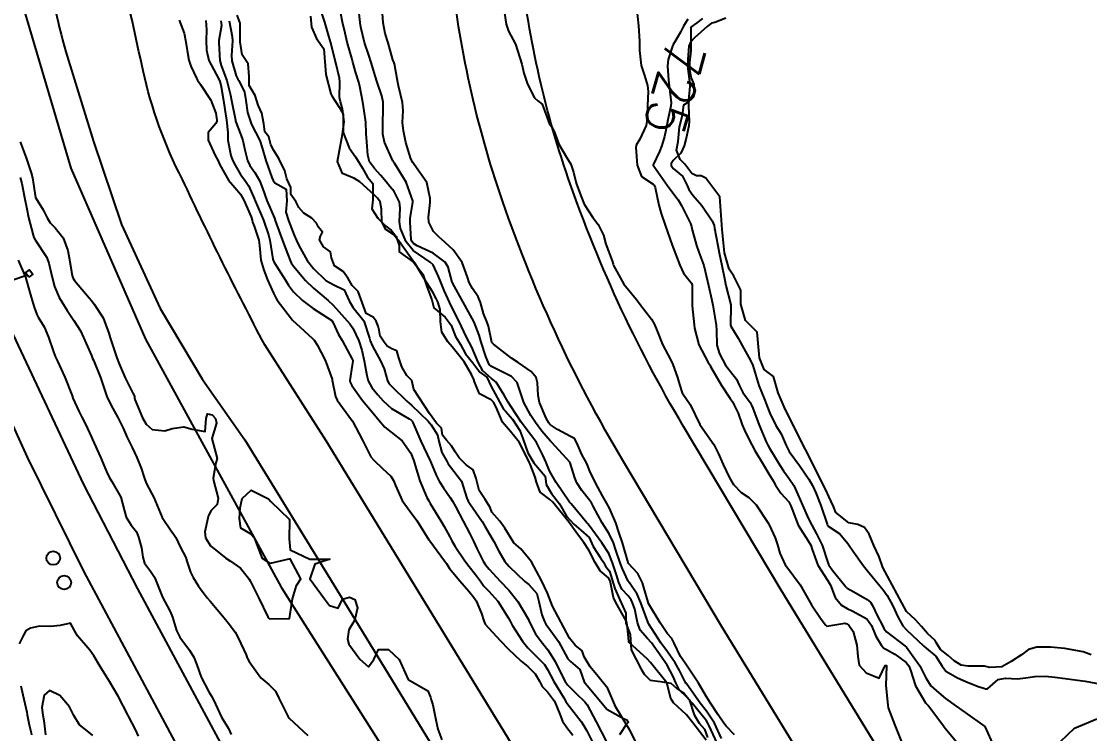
# Model space of a CAD drawing. Header units: metres. Extents: x 307586 to 320046, y 7427249 to 7434250.
# Drawn here: x 314407.2 to 314514.5, y 7432357.6 to 7432429.2 of the extents above; entities that cross this region are included whole.
import ezdxf
from ezdxf.enums import TextEntityAlignment as Align

# ---------------------------------------------------------------- set-up
doc = ezdxf.new("R2010")
doc.units = ezdxf.units.M
doc.header["$MEASUREMENT"] = 0
for name, color, linetype in [('Cotas', 45, 'Continuous'), ('Curvas de Nivel 1m', 11, 'Continuous'), ('Curvas de Nivel 5m', 15, 'Continuous'), ('Divisa', 42, 'FENCELINE2'), ('Hidrografia', 140, 'Continuous'), ('Linha Férrea', 20, 'Continuous'), ('Portico', 45, 'Continuous'), ('Postes', 20, 'Continuous'), ('Vias Primárias', 230, 'Continuous')]:
    doc.layers.add(name, color=color, linetype=linetype)
doc.styles.add('Style-STANDARD', font='STANDARD.shx')
doc.linetypes.add('FENCELINE2', pattern='A,0.25,-0.1,[132,ltypeshp.shx,S=0.1,R=0,X=-0.1,Y=0],-0.1,1', length=1.45)

msp = doc.modelspace()

# ---------------------------------------------------------------- linework, layer by layer
at = {"layer": 'Curvas de Nivel 1m', "flags": 128}
for points, elevation in [([(314476.02, 7432356.96), (314474.69, 7432358.68), (314474.05, 7432359.5), (314472.75, 7432360.71), (314472.48, 7432361.12), (314472.08, 7432362.72), (314470.43, 7432364.74), (314470.11, 7432365.11), (314468.29, 7432366.77), (314468.25, 7432366.88), (314468.14, 7432367.93), (314468.05, 7432368.77), (314467.99, 7432368.94), (314466.93, 7432370.78), (314466.7, 7432371.29), (314466.4, 7432372.79), (314466.36, 7432372.95), (314466.21, 7432373.26), (314465.38, 7432373.96), (314464.87, 7432374.8), (314464.24, 7432376.06), (314463.73, 7432376.82), (314463.08, 7432377.65), (314462.27, 7432378.84), (314460.63, 7432380.86), (314460.31, 7432381.14), (314459.33, 7432381.89), (314458.97, 7432382.88), (314458.84, 7432383.4), (314458.34, 7432384.68), (314458.25, 7432384.89), (314458.18, 7432385.05), (314457.24, 7432386.9), (314456.38, 7432387.99), (314455.57, 7432388.92), (314454.93, 7432390.41), (314454.67, 7432390.93), (314454.43, 7432391.15), (314453.25, 7432391.76), (314452.75, 7432392.96), (314452.68, 7432393.19), (314452.45, 7432393.72), (314451.7, 7432394.97), (314450.49, 7432396.49), (314450.06, 7432396.99), (314449.46, 7432397.96), (314449.33, 7432399), (314449.29, 7432400.24), (314449.06, 7432401), (314448.9, 7432401.36), (314448.55, 7432402), (314447.9, 7432403.02), (314446.81, 7432404.8), (314446.64, 7432405.03), (314446.58, 7432405.11), (314445.22, 7432407.04), (314444.62, 7432407.78), (314443.85, 7432408.29), (314443.45, 7432409.07), (314443.4, 7432410.32), (314443.28, 7432411.07), (314443.02, 7432411.43), (314442.67, 7432411.77), (314441.23, 7432413.09), (314440.69, 7432413.42), (314439.5, 7432413.93), (314438.97, 7432415.13), (314439.24, 7432416.61), (314439.36, 7432417.12), (314439.5, 7432417.87), (314439.64, 7432419.12), (314439.49, 7432420.4), (314439.27, 7432421.12), (314439.2, 7432421.54), (314439.23, 7432423.12), (314439.18, 7432423.5), (314438.82, 7432425.05), (314438.8, 7432425.13), (314438.8, 7432425.16), (314438.27, 7432427.14), (314438.06, 7432427.94), (314437.71, 7432429.14), (314437.06, 7432430.99)], 724), ([(314477.56, 7432357.11), (314476.87, 7432358.66), (314476.05, 7432359.86), (314475.42, 7432360.68), (314474.08, 7432362.56), (314474.03, 7432362.64), (314473.99, 7432362.69), (314473.35, 7432363.95), (314472.9, 7432364.71), (314472.12, 7432365.82), (314471.48, 7432366.73), (314470.27, 7432368.62), (314470.2, 7432368.74), (314470.15, 7432368.84), (314469.46, 7432370.75), (314469.08, 7432371.64), (314468.31, 7432372.77), (314468.27, 7432372.83), (314468.2, 7432372.93), (314467.62, 7432374.18), (314467.39, 7432374.78), (314466.96, 7432376.06), (314466.7, 7432376.79), (314466.26, 7432377.68), (314465.58, 7432378.8), (314464.71, 7432380.39), (314464.5, 7432380.81), (314464.31, 7432381.09), (314463.52, 7432382.03), (314463.02, 7432382.83), (314462.82, 7432383.32), (314462.37, 7432384.84), (314462.34, 7432384.88), (314460.53, 7432386.86), (314460.37, 7432387.02), (314459.52, 7432388.01), (314458.87, 7432388.88), (314458.4, 7432389.58), (314457.69, 7432390.9), (314457.34, 7432392), (314457.02, 7432392.9), (314456.45, 7432393.49), (314455.26, 7432394.11), (314454.46, 7432394.51), (314454.23, 7432394.7), (314454.11, 7432394.94), (314453.9, 7432395.51), (314453.41, 7432396.95), (314453.2, 7432397.65), (314452.71, 7432398.96), (314452.52, 7432399.35), (314451.62, 7432400.97), (314450.56, 7432402.86), (314450.52, 7432402.94), (314450.51, 7432402.98), (314450.1, 7432404.51), (314449.8, 7432404.99), (314448.6, 7432405.9), (314446.99, 7432406.64), (314446.61, 7432406.86), (314446.47, 7432407.03), (314446.38, 7432407.27), (314446.27, 7432409.03), (314446.29, 7432409.38), (314446.55, 7432411.03), (314446.55, 7432411.15), (314445.89, 7432413.04), (314444.7, 7432414.96), (314444.66, 7432415.01), (314444.63, 7432415.05), (314444.56, 7432415.2), (314443.71, 7432417.07), (314443.55, 7432417.88), (314443.54, 7432419.07), (314443.58, 7432420.26), (314443.58, 7432421.07), (314443.45, 7432421.73), (314442.98, 7432423.08), (314442.94, 7432423.21), (314442.81, 7432423.62), (314442.37, 7432425.08), (314442.12, 7432425.8), (314441.69, 7432427.09), (314441.34, 7432428.63), (314441.27, 7432429.1), (314441.07, 7432430.93)], 726), ([(314478.86, 7432357.48), (314478.03, 7432358.35), (314477.79, 7432358.65), (314477.22, 7432359.48), (314476.44, 7432360.67), (314476.07, 7432361.3), (314475.26, 7432362.68), (314474.1, 7432364.37), (314473.98, 7432364.57), (314473.9, 7432364.69), (314473.44, 7432365.37), (314472.82, 7432366.71), (314472.57, 7432367.15), (314472.14, 7432367.62), (314471.39, 7432368.73), (314470.24, 7432370.68), (314470.21, 7432370.74), (314470.21, 7432370.76), (314470.18, 7432370.83), (314469.76, 7432372.31), (314469.62, 7432372.75), (314469.17, 7432373.71), (314468.22, 7432374.72), (314468.2, 7432374.75), (314468.19, 7432374.77), (314468.18, 7432374.82), (314467.6, 7432376.78), (314467.27, 7432377.77), (314466.94, 7432378.78), (314466.3, 7432380.27), (314466.01, 7432380.79), (314465.6, 7432381.51), (314464.91, 7432382.8), (314464.33, 7432384), (314464.1, 7432384.58), (314463.99, 7432384.82), (314463.52, 7432385.66), (314463.02, 7432386.83), (314462.8, 7432387.26), (314462.38, 7432387.49), (314461.07, 7432388.17), (314460.39, 7432388.66), (314460.29, 7432388.76), (314460.22, 7432388.86), (314459.95, 7432389.32), (314459.29, 7432390.88), (314459.15, 7432391.59), (314459.06, 7432392.88), (314458.95, 7432393.39), (314458.45, 7432394.02), (314457.12, 7432394.9), (314456.47, 7432395.34), (314454.66, 7432396.76), (314454.49, 7432396.91), (314454.48, 7432396.93), (314454.14, 7432398.56), (314454.01, 7432398.94), (314453.64, 7432399.83), (314453.35, 7432400.95), (314453.13, 7432401.53), (314452.56, 7432402.36), (314452.22, 7432402.96), (314452.05, 7432403.49), (314451.51, 7432404.97), (314450.6, 7432406.24), (314449.8, 7432406.99), (314449.16, 7432407.54), (314448.62, 7432408.07), (314448.15, 7432409.01), (314448.12, 7432409.53), (314448.28, 7432411.01), (314448.29, 7432411.39), (314447.95, 7432413.02), (314446.7, 7432414.82), (314446.54, 7432415.03), (314446.35, 7432415.39), (314445.85, 7432417.04), (314445.6, 7432418.19), (314445.52, 7432419.04), (314445.57, 7432420.25), (314445.5, 7432421.04), (314445.11, 7432422.73), (314445.05, 7432423.05), (314444.82, 7432424.36), (314444.71, 7432424.94), (314444.67, 7432425.05), (314444.54, 7432425.35), (314444.08, 7432427.06), (314443.78, 7432427.98), (314443.57, 7432429.07), (314443.47, 7432430.49)], 727), ([(314469.03, 7432430.63), (314469.23, 7432428.76), (314469.32, 7432427.22), (314469.33, 7432426.76), (314469.33, 7432426.28), (314469.5, 7432424.76), (314469.81, 7432423.75), (314470.13, 7432422.75), (314470.2, 7432422.15), (314470.14, 7432420.75), (314470.11, 7432419.41), (314469.99, 7432418.75), (314469.36, 7432417.38), (314468.99, 7432416.77), (314468.95, 7432416.54), (314469.1, 7432414.76), (314469.53, 7432413.6), (314470.68, 7432412.83), (314470.79, 7432412.74), (314470.91, 7432412.51), (314471.25, 7432410.73), (314471.49, 7432409.89), (314471.9, 7432408.73), (314472.61, 7432406.72), (314473.37, 7432404.71), (314473.76, 7432403.89), (314474.56, 7432402.88), (314474.63, 7432402.69), (314474.63, 7432402.62), (314474.62, 7432400.69), (314474.62, 7432400.61), (314474.81, 7432398.69), (314474.84, 7432398.36), (314475.29, 7432396.68), (314476.22, 7432394.92), (314476.38, 7432394.67), (314476.46, 7432394.52), (314477.54, 7432392.66), (314478.43, 7432391.3), (314478.69, 7432390.91), (314478.84, 7432390.64), (314479.24, 7432389.81), (314479.65, 7432388.63), (314479.86, 7432388.1), (314480.38, 7432387.07), (314480.61, 7432386.62), (314480.91, 7432386.07), (314481.79, 7432384.61), (314482.33, 7432383.71), (314482.75, 7432383.01), (314483, 7432382.59), (314483.52, 7432381.79), (314484.31, 7432380.89), (314484.5, 7432380.57), (314484.62, 7432380.25), (314485.25, 7432378.56), (314486.26, 7432376.99), (314486.52, 7432376.55), (314486.66, 7432376.13), (314487.25, 7432374.54), (314488.21, 7432373.04), (314488.5, 7432372.53), (314488.97, 7432371.3), (314489.62, 7432370.51), (314490.18, 7432370.18), (314490.74, 7432369.93), (314492.16, 7432369.14), (314492.62, 7432368.47), (314493.07, 7432367.4), (314493.65, 7432366.46), (314493.87, 7432366.2), (314494.13, 7432366.05), (314494.98, 7432365.58), (314496.12, 7432364.76), (314496.39, 7432364.43), (314496.56, 7432363.97), (314497.06, 7432362.42), (314498.07, 7432360.7), (314498.2, 7432360.55), (314498.34, 7432360.41), (314499.4, 7432359.03), (314499.85, 7432358.38), (314499.93, 7432358.28), (314500.03, 7432358.16), (314501.49, 7432356.37)], 726), ([(314455.77, 7432430.04), (314455.92, 7432428.92), (314456.17, 7432428.22), (314456.85, 7432426.91), (314457.51, 7432424.9), (314457.71, 7432424), (314458.07, 7432422.9), (314458.79, 7432421.53), (314459.11, 7432421.21), (314459.53, 7432420.88), (314460.03, 7432419.61), (314460.29, 7432418.87), (314460.5, 7432418.61), (314460.75, 7432418.12), (314461.22, 7432416.86), (314461.99, 7432415.57), (314462.43, 7432414.84), (314462.7, 7432414.05), (314462.92, 7432413.07), (314463, 7432412.84), (314463.45, 7432411.61), (314463.75, 7432410.82), (314464.64, 7432409.5), (314465.17, 7432408.8), (314465.7, 7432407.72), (314465.95, 7432406.8), (314466.59, 7432405.12), (314466.68, 7432404.79), (314466.72, 7432404.65), (314467.76, 7432402.78), (314468.55, 7432401.83), (314469.03, 7432401.25), (314469.4, 7432400.76), (314470.52, 7432399.26), (314470.83, 7432398.74), (314471.08, 7432398.16), (314471.63, 7432396.73), (314472.47, 7432395.16), (314472.68, 7432394.72), (314473.14, 7432393.4), (314473.33, 7432392.71), (314473.61, 7432391.88), (314474.42, 7432390.69), (314475.4, 7432388.68), (314476.38, 7432387.24), (314476.78, 7432386.67), (314477.21, 7432385.81), (314477.74, 7432384.66), (314478.33, 7432383.39), (314478.6, 7432382.92), (314478.78, 7432382.64), (314479.54, 7432381.86), (314480.31, 7432381.35), (314481.06, 7432380.61), (314482.28, 7432378.74), (314482.34, 7432378.6), (314482.94, 7432377.27), (314483.19, 7432376.59), (314483.41, 7432375.75), (314483.96, 7432374.57), (314484.08, 7432374.42), (314484.23, 7432374.25), (314485.48, 7432372.56), (314486.19, 7432371.25), (314486.59, 7432370.55), (314487.58, 7432369.11), (314488, 7432368.53), (314488.15, 7432368.42), (314488.73, 7432368.52), (314489.96, 7432368.7), (314490.15, 7432368.64), (314490.36, 7432368.5), (314490.78, 7432367.86), (314491.17, 7432366.49), (314491.25, 7432365.36), (314491.38, 7432364.49), (314492.1, 7432363.7), (314493.39, 7432363.17), (314494.01, 7432364.45), (314494.11, 7432364.46), (314494.13, 7432364.45), (314494.15, 7432364.41), (314494.08, 7432362.45), (314494.26, 7432360.45), (314494.32, 7432360.19), (314494.99, 7432358.44), (314495.66, 7432356.79)], 727), ([(314478.01, 7432429.53), (314476.88, 7432429.11), (314476.55, 7432429.01), (314476.13, 7432428.68), (314474.86, 7432427.55), (314474.44, 7432427.12), (314474.29, 7432426.71), (314474.18, 7432425.36), (314474.16, 7432424.71), (314474.34, 7432423.17), (314474.37, 7432422.7), (314474.24, 7432421.25), (314474.25, 7432420.71), (314474.32, 7432419.14), (314474.29, 7432418.7), (314474, 7432417.45), (314473.8, 7432416.71), (314473.46, 7432415.97), (314472.71, 7432415.21), (314472.51, 7432414.92), (314472.5, 7432414.72), (314472.7, 7432414.43), (314473.63, 7432413.65), (314474.1, 7432412.7), (314474.28, 7432412.3), (314474.67, 7432411.75), (314475.6, 7432410.68), (314476.64, 7432409.14), (314476.83, 7432408.67), (314476.87, 7432408.42), (314477.19, 7432406.66), (314477.32, 7432405.94), (314477.59, 7432404.66), (314477.86, 7432403.37), (314478.01, 7432402.66), (314478.49, 7432400.7), (314478.5, 7432400.65), (314478.48, 7432398.68), (314478.48, 7432398.65), (314478.51, 7432398.55), (314479.23, 7432397.37), (314479.65, 7432396.63), (314480.47, 7432395.1), (314480.7, 7432394.62), (314480.81, 7432394.27), (314481.3, 7432392.61), (314481.91, 7432391.13), (314482.13, 7432390.6), (314482.41, 7432389.83), (314483.02, 7432388.59), (314483.56, 7432387.75), (314484.06, 7432386.57), (314484.36, 7432385.97), (314485.41, 7432384.56), (314486.33, 7432383.19), (314486.71, 7432382.55), (314487.04, 7432381.81), (314487.55, 7432380.54), (314488.16, 7432378.65), (314488.21, 7432378.53), (314488.27, 7432378.46), (314489.44, 7432377.69), (314490.26, 7432376.72), (314490.4, 7432376.5), (314490.76, 7432375.98), (314491.82, 7432374.48), (314492.23, 7432373.98), (314493.48, 7432372.46), (314493.8, 7432372.06), (314494.19, 7432371.49), (314494.77, 7432370.44), (314495.28, 7432369.33), (314495.79, 7432368.43), (314496.15, 7432368.04), (314497.88, 7432366.41), (314498.13, 7432366.2), (314499.1, 7432365.38), (314499.72, 7432364.39), (314500.11, 7432363.89), (314501.26, 7432363.2), (314502.09, 7432362.84), (314503.36, 7432362.34), (314503.91, 7432362.16), (314504.08, 7432362.12), (314504.29, 7432362.12), (314504.54, 7432362.33), (314505.37, 7432363.04), (314506.1, 7432363.17), (314507.28, 7432363.11), (314508.1, 7432363.2), (314509.04, 7432363.33), (314510.1, 7432363.37), (314511.06, 7432363.29), (314512.1, 7432363.13), (314513.34, 7432362.98), (314514.09, 7432362.87), (314515.7, 7432362.58)], 724), ([(314423.07, 7432429.32), (314423.57, 7432428.02), (314423.72, 7432427.31), (314423.87, 7432426.27), (314424.06, 7432425.3), (314424.24, 7432424.72), (314424.81, 7432423.5), (314424.93, 7432423.29), (314425.22, 7432422.87), (314426.27, 7432421.28), (314426.76, 7432419.98), (314426.87, 7432419.27), (314426.86, 7432419.16), (314426.75, 7432418.94), (314425.98, 7432418.04), (314426, 7432417.28), (314426.71, 7432415.73), (314426.95, 7432415.27), (314427.17, 7432414.79), (314428.04, 7432413.26), (314428.68, 7432412.5), (314429.25, 7432411.82), (314429.57, 7432411.24), (314430.32, 7432409.55), (314430.4, 7432409.22), (314430.44, 7432409.03), (314430.63, 7432408.63), (314431.08, 7432407.22), (314431.16, 7432406.66), (314431.3, 7432405.21), (314431.57, 7432404.21), (314431.96, 7432403.21), (314432.55, 7432401.87), (314432.78, 7432401.43), (314432.93, 7432401.19), (314434.38, 7432399.3), (314434.48, 7432399.17), (314434.49, 7432399.15), (314434.51, 7432399.13), (314434.83, 7432398.85), (314436.49, 7432397.31), (314436.64, 7432397.15), (314436.95, 7432396.69), (314437.74, 7432395.14), (314438.44, 7432393.23), (314438.46, 7432393.15), (314438.46, 7432393.13), (314438.79, 7432391.49), (314438.96, 7432391.12), (314440.39, 7432389.14), (314440.42, 7432389.1), (314440.49, 7432389), (314441.49, 7432387.09), (314442.35, 7432385.44), (314442.62, 7432385.08), (314443.52, 7432384.25), (314444.33, 7432383.47), (314444.6, 7432383.05), (314444.81, 7432382.56), (314445.48, 7432381.04), (314446.29, 7432379.93), (314446.95, 7432379.02), (314448.16, 7432377.1), (314448.22, 7432377.01), (314448.25, 7432376.97), (314449.75, 7432374.99), (314449.93, 7432374.69), (314450.22, 7432374.21), (314451.26, 7432372.97), (314452.19, 7432371.92), (314452.63, 7432371.39), (314452.92, 7432370.95), (314453.44, 7432369.67), (314453.68, 7432368.94), (314453.83, 7432368.62), (314454.15, 7432368.23), (314455.37, 7432366.92), (314456.12, 7432366.14), (314457.45, 7432364.9), (314458.1, 7432364.36), (314458.85, 7432363.63), (314459.29, 7432362.87), (314459.55, 7432362.34), (314460.07, 7432361.81), (314460.78, 7432360.85), (314461.32, 7432359.57), (314461.58, 7432358.84), (314462.03, 7432358.21), (314462.64, 7432357.45)], 727), ([(314425.76, 7432429.28), (314425.81, 7432428.34), (314425.78, 7432427.28), (314425.82, 7432426.3), (314426.05, 7432425.28), (314426.81, 7432423.91), (314427.13, 7432423.27), (314427.25, 7432422.82), (314427.53, 7432421.26), (314427.67, 7432420.36), (314427.84, 7432419.26), (314427.96, 7432418.04), (314427.98, 7432417.26), (314428.26, 7432415.71), (314428.43, 7432415.25), (314428.7, 7432414.74), (314429.25, 7432413.8), (314429.67, 7432413.24), (314430.09, 7432412.64), (314430.66, 7432411.32), (314430.7, 7432411.22), (314430.73, 7432411.15), (314431.56, 7432409.21), (314432.07, 7432407.76), (314432.2, 7432407.2), (314432.48, 7432405.31), (314432.51, 7432405.2), (314432.58, 7432405.03), (314433.3, 7432403.92), (314433.76, 7432403.18), (314434.06, 7432402.68), (314434.55, 7432402.03), (314435.47, 7432401.16), (314436.53, 7432400.34), (314438.4, 7432399.13), (314438.51, 7432398.97), (314439.1, 7432397.73), (314439.47, 7432397.12), (314440.47, 7432395.26), (314440.51, 7432395.1), (314440.51, 7432395.05), (314440.46, 7432394.65), (314440.23, 7432393.1), (314440.26, 7432392.92), (314440.44, 7432392.61), (314441.51, 7432391.09), (314442.41, 7432390.01), (314443.16, 7432389.07), (314443.73, 7432388.4), (314444.38, 7432387.9), (314445.47, 7432387.04), (314446.35, 7432385.79), (314446.66, 7432385.03), (314446.79, 7432384.57), (314447.24, 7432383.02), (314447.97, 7432381.35), (314448.15, 7432381.01), (314448.3, 7432380.75), (314449.37, 7432378.99), (314449.69, 7432378.41), (314450.26, 7432377.38), (314450.48, 7432376.98), (314450.82, 7432376.4), (314451.77, 7432374.96), (314452.22, 7432374.4), (314452.86, 7432373.61), (314453.34, 7432372.94), (314453.7, 7432372.44), (314454.19, 7432371.93), (314455.1, 7432370.92), (314456.16, 7432369.21), (314456.32, 7432368.91), (314456.54, 7432368.52), (314457.56, 7432366.9), (314458.12, 7432366.23), (314459.49, 7432364.87), (314459.78, 7432364.55), (314460.09, 7432364.05), (314460.73, 7432362.85), (314461.72, 7432361.19), (314461.93, 7432360.84), (314462.06, 7432360.63), (314463.45, 7432358.82), (314463.69, 7432358.47), (314464.02, 7432357.87), (314464.57, 7432356.8)], 726), ([(314428.1, 7432429.26), (314428.41, 7432427.7), (314428.43, 7432427.25), (314428.33, 7432425.76), (314428.38, 7432425.25), (314428.81, 7432423.72), (314428.96, 7432423.4), (314429.07, 7432423.25), (314429.64, 7432422.08), (314429.78, 7432421.24), (314429.95, 7432420.04), (314430.2, 7432419.23), (314430.36, 7432418.84), (314430.74, 7432418.06), (314431.17, 7432417.22), (314431.43, 7432416.51), (314431.78, 7432415.21), (314432.38, 7432413.51), (314432.52, 7432413.2), (314432.68, 7432412.96), (314433.84, 7432412.34), (314433.88, 7432411.18), (314433.79, 7432410.04), (314434.06, 7432409.18), (314434.22, 7432408.76), (314434.62, 7432407.71), (314434.88, 7432407.17), (314435.11, 7432406.66), (314435.95, 7432405.16), (314436.57, 7432404.35), (314437.82, 7432403.14), (314438.56, 7432402.74), (314439.67, 7432402.23), (314440.17, 7432401.11), (314440.53, 7432400.49), (314441.63, 7432399.09), (314442.2, 7432397.37), (314442.28, 7432397.08), (314442.49, 7432396.56), (314443.32, 7432395.07), (314443.67, 7432394.27), (314444.01, 7432393.06), (314444.17, 7432392.78), (314444.44, 7432392.49), (314445.96, 7432391.03), (314446.42, 7432390.64), (314448.09, 7432389.01), (314448.39, 7432388.66), (314449.02, 7432387.64), (314449.16, 7432387), (314449.47, 7432385.88), (314449.96, 7432384.99), (314450.1, 7432384.74), (314450.34, 7432384.43), (314451.44, 7432382.97), (314451.98, 7432381.29), (314452.11, 7432380.96), (314452.3, 7432380.66), (314453.52, 7432378.94), (314453.8, 7432378.47), (314454.26, 7432377.64), (314454.69, 7432376.93), (314455.2, 7432375.96), (314455.8, 7432374.91), (314456.22, 7432374.42), (314457.82, 7432372.89), (314458.2, 7432372.58), (314459.02, 7432371.7), (314459.2, 7432370.87), (314459.51, 7432369.53), (314459.78, 7432368.87), (314459.91, 7432368.62), (314460.15, 7432368.29), (314461.18, 7432366.85), (314462.11, 7432365.12), (314462.38, 7432364.84), (314463.32, 7432364.05), (314463.78, 7432362.81), (314463.9, 7432362.63), (314464.08, 7432362.45), (314465.44, 7432360.8), (314466.05, 7432360.05), (314467.71, 7432359.11), (314468.04, 7432359), (314468.21, 7432358.77), (314468.03, 7432358.54), (314467.32, 7432357.48)], 724), ([(314407.12, 7432417.11), (314407.7, 7432415.5), (314408.21, 7432413.97), (314408.33, 7432413.49), (314408.65, 7432411.49), (314409.43, 7432410.27), (314409.83, 7432409.47), (314410.13, 7432408.97), (314410.62, 7432408.46), (314411.42, 7432407.45), (314411.88, 7432406.16), (314412.02, 7432405.45), (314412.34, 7432403.67), (314412.4, 7432403.44), (314412.56, 7432403.15), (314414.04, 7432401.42), (314414.26, 7432401.14), (314414.53, 7432400.79), (314415.43, 7432399.4), (314416.02, 7432397.87), (314416.15, 7432397.39), (314416.48, 7432396.38), (314416.82, 7432395.39), (314417.05, 7432394.79), (314417.66, 7432393.38), (314418.43, 7432391.82), (314418.59, 7432391.53), (314418.59, 7432391.37), (314418.61, 7432391.18), (314419.38, 7432389.36), (314419.77, 7432388.73), (314420.38, 7432388.19), (314421.65, 7432388.06), (314422.38, 7432388.28), (314423.54, 7432388.46), (314424.38, 7432388.2), (314425.7, 7432387.96), (314425.78, 7432389.28), (314425.91, 7432389.76), (314426.4, 7432389.66), (314426.72, 7432389.27), (314426.83, 7432388.82), (314426.37, 7432387.27), (314426.91, 7432385.26), (314426.77, 7432384.84), (314426.49, 7432383.27), (314426.52, 7432383.06), (314427.01, 7432381.26), (314426.91, 7432380.65), (314426.28, 7432380.04), (314426.03, 7432379.52), (314425.96, 7432379.27), (314425.65, 7432377.88), (314425.71, 7432377.28), (314426.24, 7432376.47), (314427.76, 7432375.25), (314428.22, 7432374.95), (314429.23, 7432374.25), (314430.06, 7432373.22), (314430.11, 7432373.13), (314430.2, 7432372.95), (314431.09, 7432371.21), (314432, 7432369.35), (314432.08, 7432369.2), (314432.15, 7432369.13), (314434.15, 7432369.17), (314434.44, 7432370.91), (314434.47, 7432371.17), (314434.85, 7432372.51), (314435.29, 7432373.16), (314434.22, 7432375.17), (314432.22, 7432374.7), (314431.46, 7432375.21), (314430.95, 7432376.51), (314430.69, 7432377.22), (314430.26, 7432377.7), (314429.28, 7432378.25), (314429.14, 7432379.24), (314429.22, 7432380.3), (314429.42, 7432381.23), (314430.31, 7432382.07), (314432.04, 7432381.2), (314432.3, 7432380.95), (314434.13, 7432379.17), (314434.17, 7432379.07), (314434.12, 7432377.17), (314434.24, 7432376.07), (314436.22, 7432375.15), (314438.22, 7432375.13), (314436.72, 7432374.65), (314436.2, 7432373.15), (314437.67, 7432371.14), (314438.17, 7432370.49), (314439.06, 7432370.23), (314439.5, 7432371.11), (314440.19, 7432371.32), (314440.71, 7432371.09), (314441, 7432370.26), (314440.74, 7432369.09), (314440.54, 7432368.7), (314440.14, 7432368.05), (314439.98, 7432367.1), (314440.13, 7432366.61), (314441.22, 7432365.09), (314442.1, 7432364.33), (314442.62, 7432365.07), (314443.12, 7432366.06), (314444.12, 7432366.05), (314445.17, 7432365.04), (314446.08, 7432363.03), (314448.07, 7432361.9), (314448.32, 7432361.26), (314448.4, 7432361), (314448.55, 7432360.51), (314448.85, 7432359), (314449.08, 7432358.06), (314449.46, 7432356.99)], 728), ([(314407.11, 7432413.51), (314407.26, 7432412.92), (314407.55, 7432411.5), (314407.78, 7432410.36), (314407.94, 7432409.5), (314408.4, 7432407.71), (314408.48, 7432407.49), (314408.61, 7432407.26), (314409.77, 7432405.47), (314410, 7432404.89), (314410.31, 7432403.46), (314410.55, 7432402.56), (314411.01, 7432401.46), (314411.82, 7432400.15), (314412.31, 7432399.44), (314412.51, 7432399.15), (314413.16, 7432398.09), (314413.47, 7432397.43), (314414.27, 7432395.61), (314414.34, 7432395.41), (314414.38, 7432395.33), (314414.46, 7432395.16), (314415.17, 7432393.4), (314415.53, 7432392.31), (314415.84, 7432391.4), (314416.41, 7432390.29), (314416.92, 7432389.38), (314417.46, 7432388.3), (314417.87, 7432387.38), (314418.36, 7432386.37), (314418.83, 7432385.36), (314419.27, 7432384.29), (314419.57, 7432383.35), (314419.76, 7432382.79), (314420.31, 7432381.78), (314420.54, 7432381.34), (314420.69, 7432380.95), (314421.36, 7432379.33), (314422.26, 7432377.99), (314422.56, 7432377.62), (314422.73, 7432377.31), (314423.22, 7432376.32), (314423.74, 7432375.3), (314423.86, 7432374.94), (314424.21, 7432373.82), (314424.47, 7432373.29), (314425.03, 7432372.44), (314425.9, 7432371.27), (314426.18, 7432370.92), (314427.6, 7432369.26), (314428.15, 7432368.58), (314428.7, 7432367.8), (314429.02, 7432367.24), (314429.81, 7432365.52), (314429.91, 7432365.22), (314429.97, 7432365.09), (314430.1, 7432364.87), (314431.27, 7432363.21), (314432.08, 7432362.55), (314432.76, 7432361.88), (314433.09, 7432361.18), (314434.03, 7432359.29), (314434.13, 7432359.17), (314436.02, 7432357.4)], 729), ([(314414.4, 7432357.41), (314414.02, 7432357.74), (314413.08, 7432358.48), (314412.51, 7432359.43), (314412.05, 7432360.31), (314411.1, 7432361.45), (314410.07, 7432361.93), (314409.51, 7432361.47), (314409.28, 7432360.24), (314409.38, 7432359.47), (314409.48, 7432358.92), (314409.65, 7432357.47)], 729)]:
    msp.add_lwpolyline(points, dxfattribs=dict(at, elevation=elevation))
at = {"layer": 'Curvas de Nivel 5m', "flags": 128}
for points, elevation in [([(314477.11, 7432356.66), (314476.31, 7432358.39), (314476.18, 7432358.67), (314476.04, 7432358.88), (314474.63, 7432360.68), (314474.07, 7432361.27), (314473.33, 7432361.96), (314472.97, 7432362.71), (314472.72, 7432363.34), (314472.1, 7432364.47), (314471.95, 7432364.72), (314471.58, 7432365.26), (314470.54, 7432366.74), (314470.14, 7432367.18), (314469.38, 7432367.99), (314469.12, 7432368.76), (314468.84, 7432370.1), (314468.63, 7432370.76), (314468.5, 7432371.07), (314468.19, 7432371.44), (314467.54, 7432372.12), (314467.26, 7432372.78), (314467.01, 7432373.58), (314466.61, 7432374.79), (314466.24, 7432375.7), (314465.55, 7432376.8), (314464.27, 7432378.51), (314464.14, 7432378.68), (314464.02, 7432378.81), (314462.45, 7432380.69), (314462.32, 7432380.84), (314462.3, 7432380.87), (314460.95, 7432382.85), (314460.33, 7432383.94), (314460.05, 7432384.58), (314459.94, 7432384.87), (314459.61, 7432385.61), (314458.96, 7432386.88), (314458.72, 7432387.23), (314458.38, 7432387.66), (314457.45, 7432388.9), (314456.42, 7432390.45), (314456.13, 7432390.91), (314455.73, 7432391.62), (314454.93, 7432392.93), (314454.45, 7432393.3), (314453.57, 7432394.06), (314453.13, 7432394.95), (314452.49, 7432396.44), (314452.2, 7432396.96), (314451.88, 7432397.58), (314451.23, 7432398.97), (314450.53, 7432400.34), (314450.23, 7432400.98), (314449.71, 7432402.15), (314449.36, 7432403), (314449.13, 7432403.57), (314448.58, 7432404.74), (314448.29, 7432405.01), (314446.6, 7432406.17), (314445.88, 7432407.04), (314445.3, 7432408.37), (314445.2, 7432409.04), (314445.28, 7432410.42), (314445.22, 7432411.04), (314444.67, 7432412.1), (314444.23, 7432412.61), (314443.86, 7432413.06), (314443.34, 7432413.72), (314442.7, 7432414.4), (314442.2, 7432415.09), (314442.03, 7432415.77), (314441.92, 7432417.09), (314441.88, 7432417.95), (314441.82, 7432419.09), (314441.65, 7432420.21), (314441.52, 7432421.09), (314441.24, 7432422.66), (314441.12, 7432423.1), (314440.81, 7432424.13), (314440.6, 7432424.88), (314440.54, 7432425.1), (314440.43, 7432425.51), (314439.97, 7432427.11), (314439.75, 7432428.01), (314439.5, 7432429.12), (314439.15, 7432430.87)], 725), ([(314474.17, 7432429.42), (314473.76, 7432428.71), (314473.45, 7432428.13), (314472.86, 7432427.15), (314472.7, 7432426.88), (314472.63, 7432426.72), (314472.2, 7432425.36), (314472.13, 7432424.73), (314472.25, 7432423.28), (314472.32, 7432422.72), (314472.49, 7432421.02), (314472.47, 7432420.72), (314472.18, 7432419.31), (314472.08, 7432418.73), (314471.84, 7432417.63), (314471.57, 7432416.73), (314471.32, 7432416.13), (314470.7, 7432414.79), (314470.69, 7432414.76), (314470.69, 7432414.74), (314472.11, 7432412.73), (314472.68, 7432411.97), (314473.22, 7432411.27), (314473.55, 7432410.71), (314474.44, 7432408.89), (314474.52, 7432408.69), (314474.54, 7432408.6), (314474.63, 7432408.25), (314475.04, 7432406.69), (314475.28, 7432406), (314475.77, 7432404.68), (314476.17, 7432403.08), (314476.25, 7432402.67), (314476.55, 7432401.31), (314476.69, 7432400.67), (314476.72, 7432400.49), (314477.01, 7432398.67), (314477.06, 7432398.12), (314477.09, 7432396.66), (314477.36, 7432395.78), (314477.97, 7432394.65), (314478.46, 7432394), (314479.06, 7432393.25), (314479.33, 7432392.64), (314479.7, 7432391.89), (314480.43, 7432390.89), (314480.59, 7432390.62), (314480.71, 7432390.33), (314481.33, 7432388.61), (314482.05, 7432386.93), (314482.21, 7432386.6), (314482.37, 7432386.31), (314483.42, 7432384.58), (314483.78, 7432384.02), (314484.33, 7432383.3), (314484.82, 7432382.56), (314485.24, 7432381.63), (314485.7, 7432380.56), (314486.28, 7432379.26), (314486.64, 7432378.55), (314487.12, 7432377.68), (314487.67, 7432376.54), (314488.24, 7432374.81), (314488.31, 7432374.6), (314488.35, 7432374.53), (314488.79, 7432373.95), (314489.95, 7432372.5), (314490.06, 7432372.36), (314490.2, 7432372.21), (314490.84, 7432371.85), (314492.19, 7432371.09), (314492.53, 7432370.82), (314492.73, 7432370.47), (314493.22, 7432369.41), (314493.72, 7432368.46), (314493.87, 7432368.18), (314494.15, 7432367.85), (314495.99, 7432366.43), (314496.13, 7432366.28), (314497.47, 7432364.42), (314498.09, 7432363.2), (314498.6, 7432362.4), (314499.38, 7432361.69), (314500.07, 7432361.14), (314501.15, 7432360.37), (314502.05, 7432359.73), (314504.03, 7432358.33), (314504.93, 7432356.32)], 725), ([(314427.28, 7432429.27), (314427.34, 7432428.79), (314427.08, 7432427.27), (314427.06, 7432427.06), (314427.16, 7432425.27), (314427.3, 7432424.78), (314427.88, 7432423.26), (314428.25, 7432421.8), (314428.34, 7432421.25), (314428.73, 7432419.27), (314428.74, 7432419.25), (314428.75, 7432419.19), (314429.29, 7432417.79), (314429.47, 7432417.24), (314429.67, 7432416.28), (314429.93, 7432415.23), (314430.19, 7432414.72), (314430.69, 7432414), (314431.15, 7432413.22), (314431.46, 7432412.43), (314431.9, 7432411.21), (314432.64, 7432409.43), (314432.73, 7432409.2), (314433.24, 7432407.82), (314433.47, 7432407.19), (314434.01, 7432405.76), (314434.22, 7432405.18), (314434.34, 7432404.94), (314434.58, 7432404.61), (314435.76, 7432403.16), (314436.56, 7432402.37), (314438.04, 7432401.14), (314438.54, 7432400.69), (314439.97, 7432399.11), (314440.21, 7432398.8), (314440.51, 7432398.36), (314441.13, 7432397.09), (314441.43, 7432396.14), (314441.66, 7432395.09), (314441.92, 7432393.61), (314442.05, 7432393.08), (314442.44, 7432392.39), (314443.03, 7432391.67), (314443.56, 7432391.06), (314444.41, 7432390.29), (314446.18, 7432389.25), (314446.39, 7432389.12), (314446.47, 7432389.03), (314446.55, 7432388.87), (314447.36, 7432387.02), (314448.31, 7432385.04), (314448.33, 7432385.01), (314448.34, 7432384.96), (314448.9, 7432383.57), (314449.2, 7432383), (314449.64, 7432382.32), (314450.31, 7432381.34), (314450.53, 7432380.98), (314450.84, 7432380.43), (314451.62, 7432378.97), (314452.26, 7432377.75), (314452.52, 7432377.22), (314452.65, 7432376.95), (314452.98, 7432376.21), (314453.61, 7432374.94), (314453.85, 7432374.57), (314454.21, 7432374.13), (314455.34, 7432372.92), (314456.19, 7432372.03), (314457.09, 7432370.9), (314458.16, 7432369.08), (314458.25, 7432368.89), (314458.89, 7432367.63), (314459.45, 7432366.87), (314460.12, 7432366.04), (314460.86, 7432364.85), (314461.59, 7432363.34), (314461.84, 7432362.84), (314462.08, 7432362.5), (314462.92, 7432361.68), (314463.83, 7432360.81), (314464.06, 7432360.5), (314464.96, 7432358.8), (314466.01, 7432356.79)], 725), ([(314406.9, 7432405.19), (314407.63, 7432403.5), (314408.08, 7432401.95), (314408.21, 7432401.49), (314408.52, 7432400.46), (314408.78, 7432399.75), (314408.93, 7432399.48), (314409.52, 7432398.49), (314409.95, 7432397.47), (314410.47, 7432395.97), (314410.67, 7432395.46), (314410.86, 7432395.06), (314411.61, 7432393.45), (314412.35, 7432391.5), (314412.37, 7432391.44), (314412.41, 7432391.34), (314412.99, 7432390.02), (314413.29, 7432389.43), (314413.67, 7432388.71), (314414.26, 7432387.41), (314414.37, 7432387.16), (314415.18, 7432385.4), (314415.78, 7432383.94), (314416.04, 7432383.39), (314416.32, 7432382.96), (314417.22, 7432381.38), (314417.57, 7432380.09), (314417.75, 7432379.38), (314418.26, 7432378.57), (314418.78, 7432377.88), (314419.01, 7432377.36), (314419.3, 7432376.29), (314419.43, 7432375.35), (314419.6, 7432374.73), (314420.21, 7432373.92), (314420.59, 7432373.34), (314420.88, 7432372.65), (314421.4, 7432371.33), (314422.16, 7432369.87), (314422.4, 7432369.32), (314422.81, 7432367.98), (314423.14, 7432367.3), (314424.11, 7432365.98), (314424.55, 7432365.29), (314424.87, 7432364.51), (314425.28, 7432363.28), (314426.07, 7432361.79), (314426.38, 7432361.27), (314426.74, 7432360.58), (314427.32, 7432359.26), (314428.02, 7432358.12), (314428.3, 7432357.53)], 730), ([(314419.01, 7432357.36), (314418.68, 7432358.02), (314418.03, 7432359.28), (314417.98, 7432359.37), (314417.92, 7432359.48), (314416.96, 7432361.38), (314416.08, 7432362.86), (314415.74, 7432363.39), (314415.14, 7432364.35), (314414.51, 7432365.41), (314414.11, 7432365.99), (314412.88, 7432367.43), (314412.6, 7432367.89), (314412.15, 7432368.7), (314411.12, 7432368.48), (314410.14, 7432368.37), (314409.05, 7432368.39), (314408.14, 7432368.22), (314407.69, 7432367.94), (314407.44, 7432367.5), (314406.99, 7432366.63)], 730), ([(314407.16, 7432362.41), (314407.37, 7432361.5), (314407.76, 7432359.77), (314407.81, 7432359.49), (314408.02, 7432358.49), (314408.21, 7432357.68), (314408.24, 7432357.49)], 730)]:
    msp.add_lwpolyline(points, dxfattribs=dict(at, elevation=elevation))
at = {"layer": 'Divisa'}
msp.add_lwpolyline([(314377.46, 7432549.46), (314387.58, 7432534.87), (314393.32, 7432520.94), (314398.38, 7432484.11), (314403.3, 7432454.19), (314405.56, 7432436.89), (314412.2, 7432414.44), (314419.7, 7432397.26), (314433.33, 7432372.33), (314447.99, 7432349.18), (314468.99, 7432315.83), (314499.77, 7432267.07), (314511.01, 7432249.95), (314526.49, 7432225.84), (314542.31, 7432201.29), (314545.43, 7432197.51), (314557.23, 7432183.47), (314578.22, 7432163.4), (314588.98, 7432153.26), (314601.24, 7432144.47)], dxfattribs=at)
at = {"layer": 'Hidrografia'}
for points in [[(314469.64, 7432355.48), (314468.34, 7432357.96), (314466.95, 7432360.25), (314466.15, 7432362.14), (314465.16, 7432363.33), (314464.36, 7432364.33), (314463.77, 7432365.32), (314463.57, 7432365.92), (314462.87, 7432366.51), (314462.28, 7432367.21), (314460.57, 7432370.41), (314460.07, 7432371.71), (314459.48, 7432373), (314458.48, 7432374.89), (314457.39, 7432376.18), (314456.69, 7432376.78), (314455.8, 7432378.27), (314455.3, 7432378.96), (314454.5, 7432379.86), (314454.31, 7432380.35), (314453.81, 7432381.15), (314453.21, 7432382.04), (314452.91, 7432383.24), (314452.61, 7432384.13), (314451.92, 7432384.63), (314451.22, 7432385.32), (314450.82, 7432385.92), (314450.43, 7432386.52), (314449.93, 7432387.11), (314449.53, 7432387.61), (314449.43, 7432388.31), (314448.93, 7432388.8), (314448.24, 7432389.8), (314446.64, 7432392.2), (314446.44, 7432393.09), (314445.94, 7432393.59), (314445.45, 7432394.49), (314445.15, 7432395.38), (314444.95, 7432396.08), (314444.45, 7432396.28), (314443.96, 7432396.57), (314443.66, 7432396.97), (314443.26, 7432397.57), (314443.16, 7432398.16), (314443.06, 7432398.56), (314442.86, 7432399.06), (314442.56, 7432399.46), (314441.87, 7432399.85), (314441.06, 7432402.06), (314440.47, 7432402.66), (314440.07, 7432403.35), (314439.57, 7432404.05), (314438.68, 7432404.64), (314438.38, 7432405.44), (314438.28, 7432406.04), (314437.58, 7432406.53), (314437.18, 7432407.23), (314437.28, 7432407.63), (314437.48, 7432408.02), (314437.08, 7432408.52), (314436.89, 7432408.92), (314436.39, 7432409.42), (314435.59, 7432409.91), (314435.09, 7432410.51), (314434.8, 7432411.11), (314434.3, 7432411.8), (314434.3, 7432412.5), (314433.9, 7432413.39), (314433.7, 7432414.19), (314433.09, 7432415.41), (314432.6, 7432416.21), (314432.3, 7432416.8), (314432.1, 7432417.6), (314431.7, 7432418.1), (314431.6, 7432418.89), (314431.4, 7432419.98), (314431, 7432420.78), (314430.71, 7432421.77), (314430.11, 7432422.77), (314430.11, 7432423.66), (314430.01, 7432424.95), (314429.41, 7432425.85), (314429.21, 7432427.14), (314429.21, 7432428.33), (314429.21, 7432429.03), (314428.92, 7432429.83)], [(314436.26, 7432429.74), (314436.37, 7432428.61), (314436.88, 7432427.48), (314437.6, 7432426.46), (314437.81, 7432423.87), (314438.32, 7432421.92), (314438.42, 7432421.72), (314439.14, 7432420.59), (314439.55, 7432419.88), (314439.55, 7432418.85), (314439.55, 7432418.03), (314440.16, 7432416.5), (314440.78, 7432415.58), (314441.5, 7432414.45), (314442.01, 7432413.53), (314442.52, 7432412.91), (314442.52, 7432412.3), (314442.52, 7432411.79), (314442.52, 7432411.27), (314442.42, 7432410.35), (314443.03, 7432409.43), (314443.34, 7432409.12), (314443.85, 7432408.61), (314444.36, 7432408.2), (314444.88, 7432407.59), (314445.18, 7432406.67), (314445.19, 7432406.03), (314446.62, 7432405.01), (314447.55, 7432403.78), (314447.96, 7432402.55), (314448.47, 7432401.22), (314448.67, 7432400.4), (314449.8, 7432399.48), (314450.42, 7432398.66), (314450.83, 7432397.53), (314451.34, 7432396.71), (314451.85, 7432395.79), (314452.57, 7432394.87), (314453.28, 7432393.95), (314454, 7432393.43), (314454.41, 7432392.51), (314455.65, 7432390.23), (314455.85, 7432390.03), (314456.57, 7432389.21), (314457.29, 7432388.08), (314457.6, 7432387.26), (314458.11, 7432385.83), (314458.72, 7432384.81), (314459.85, 7432383.48), (314459.95, 7432382.66), (314460.47, 7432381.73), (314461.29, 7432380.71), (314462, 7432379.48), (314462.72, 7432378.66), (314463.44, 7432378.05), (314464.26, 7432377.33), (314464.67, 7432376.41), (314465.39, 7432375.26), (314465.7, 7432374.85), (314465.91, 7432374.44), (314466.32, 7432373.92), (314466.83, 7432372.18), (314467.34, 7432371.06), (314467.96, 7432369.73), (314467.96, 7432368.7), (314468.37, 7432367.58), (314468.47, 7432366.04), (314469.49, 7432364.09), (314469.8, 7432363.58), (314470.41, 7432362.97), (314471.44, 7432362.86), (314472.46, 7432362.66), (314473.08, 7432362.15), (314473.8, 7432361.64), (314474.31, 7432361.02), (314474.82, 7432359.49), (314475.33, 7432358.67), (314475.85, 7432358.05), (314476.15, 7432357.23)], [(314514.71, 7432365.54), (314513.88, 7432365.84), (314512.96, 7432365.99), (314512.05, 7432366.15), (314510.6, 7432366.3), (314509.24, 7432366.3), (314508.4, 7432366.07), (314507.71, 7432365.54), (314506.65, 7432364.85), (314505.73, 7432364.32), (314504.52, 7432364.25), (314503.98, 7432364.4), (314503.3, 7432364.4), (314502.31, 7432364.4), (314501.63, 7432364.47), (314500.94, 7432364.93), (314500.33, 7432365.46), (314499.57, 7432366.07), (314499.11, 7432366.76), (314499.04, 7432366.98), (314498.26, 7432367.67), (314497.65, 7432368.36), (314497.04, 7432369.04), (314496.13, 7432369.88), (314493.77, 7432374.29), (314493.39, 7432375.36), (314492.85, 7432376.5), (314492.4, 7432377.64), (314491.94, 7432378.32), (314491.26, 7432378.63), (314490.34, 7432378.78), (314489.05, 7432379.84), (314488.82, 7432380.45), (314488.36, 7432381.44), (314488.05, 7432382.12), (314483.96, 7432390.21), (314483.25, 7432391.85), (314482.79, 7432393.5), (314481.85, 7432394.2), (314481.38, 7432395.37), (314481.14, 7432397.95), (314479.97, 7432399.12), (314479.5, 7432400.77), (314479.5, 7432402.17), (314478.8, 7432403.58), (314478.33, 7432404.28), (314477.86, 7432405.93), (314477.62, 7432408.27), (314477.39, 7432411.56), (314475.98, 7432413.43), (314475.51, 7432413.67), (314475.04, 7432413.67), (314474.57, 7432413.9), (314473.87, 7432414.84), (314473.4, 7432415.31), (314473.05, 7432416.25), (314473.2, 7432417.14), (314473.34, 7432418.61), (314473.64, 7432419.78), (314473.79, 7432420.81), (314474.23, 7432421.11), (314474.82, 7432421.99), (314474.82, 7432422.87), (314474.52, 7432423.61), (314474.38, 7432424.35), (314474.38, 7432425.08), (314474.52, 7432426.26), (314474.52, 7432427.14), (314474.52, 7432428.02), (314474.52, 7432428.61), (314475.11, 7432429.05), (314475.7, 7432429.49)], [(314511.6, 7432356.8), (314513.02, 7432358.15), (314515.28, 7432359.1)]]:
    msp.add_lwpolyline(points, dxfattribs=at)
at = {"layer": 'Linha Férrea'}
for points in [[(314350.36, 7432618.4), (314354.8, 7432601.32), (314358.98, 7432584.07), (314363.86, 7432561.85), (314367.96, 7432540.77), (314371.88, 7432520.38), (314374.84, 7432505.57), (314378.84, 7432485.72), (314381.16, 7432475.04), (314384.66, 7432461.42), (314387.63, 7432449.8), (314391.3, 7432437.93), (314395.23, 7432426.14), (314399.77, 7432414), (314406.14, 7432398.28), (314413.48, 7432382.66), (314418.88, 7432372.17), (314427.45, 7432356.2)], [(314346.69, 7432617.04), (314351.01, 7432601.07), (314355.12, 7432583.55), (314359.88, 7432561.42), (314363.77, 7432541.57), (314368.37, 7432516.78), (314372.92, 7432494.15), (314377.08, 7432475.57), (314380.18, 7432462.93), (314384.01, 7432448.29), (314387.23, 7432437.58), (314392.33, 7432422.67), (314396.99, 7432409.69), (314403.31, 7432395.22), (314407.8, 7432385.4), (314413.46, 7432373.92), (314423.16, 7432355.85)]]:
    msp.add_lwpolyline(points, dxfattribs=at)
at = {"layer": 'Portico'}
msp.add_lwpolyline([(314399.73, 7432400.88), (314407.81, 7432403.72)], dxfattribs=at)
msp.add_lwpolyline([(314407.98, 7432403.49), (314407.65, 7432403.94), (314408.04, 7432404.23), (314408.37, 7432403.78)], close=True, dxfattribs=at)
at = {"layer": 'Postes'}
for centre in [(314410.43, 7432375.25), (314411.53, 7432372.79)]:
    msp.add_circle(centre, 0.694, dxfattribs=at)
at = {"layer": 'Vias Primárias'}
for points in [[(314476.39, 7432324.01), (314437.83, 7432387.03), (314431.67, 7432396.7, -0.011356), (314423.41, 7432413.32, -0.065891), (314419.46, 7432424.23, -0.001491), (314415.04, 7432444.68), (314414.41, 7432455.35), (314414.35, 7432465.91), (314414.64, 7432473.64), (314415.66, 7432481.65), (314416.69, 7432487.22), (314419.46, 7432500.19), (314426.17, 7432519.46), (314438.14, 7432547.46), (314454.37, 7432580.7), (314470.83, 7432615.51, 0.076264)], [(314476.39, 7432324.01), (314437.83, 7432387.03), (314431.67, 7432396.7, -0.011356), (314423.41, 7432413.32, -0.065891), (314419.46, 7432424.23, -0.001491), (314415.04, 7432444.68), (314414.41, 7432455.35), (314414.35, 7432465.91), (314414.64, 7432473.64), (314415.66, 7432481.65), (314416.69, 7432487.22), (314419.46, 7432500.19), (314426.17, 7432519.46), (314438.14, 7432547.46), (314454.37, 7432580.7), (314470.83, 7432615.51, 0.076264)], [(314462.9, 7432614.25), (314455.95, 7432599.8), (314443.98, 7432574.89), (314433.69, 7432552.77), (314419.78, 7432523.28, 0.053946), (314411.99, 7432500.75, 0.029522), (314408.51, 7432480.02, 0.040942), (314407.95, 7432457.9, -0.012204), (314408.23, 7432449.25, 0.036679), (314408.65, 7432444.08, -0.010898), (314409.76, 7432435.74, 0.044761), (314411.71, 7432426.16), (314414.49, 7432417.13), (314417.27, 7432408.79), (314421.18, 7432400.35), (314425.44, 7432393.19), (314429.69, 7432387.15), (314438.87, 7432372.11), (314457.22, 7432342.08)], [(314462.9, 7432614.25), (314455.95, 7432599.8), (314443.98, 7432574.89), (314433.69, 7432552.77), (314419.78, 7432523.28, 0.053946), (314411.99, 7432500.75, 0.029522), (314408.51, 7432480.02, 0.040942), (314407.95, 7432457.9, -0.012204), (314408.23, 7432449.25, 0.036679), (314408.65, 7432444.08, -0.010898), (314409.76, 7432435.74, 0.044761), (314411.71, 7432426.16), (314414.49, 7432417.13), (314417.27, 7432408.79), (314421.18, 7432400.35), (314425.44, 7432393.19), (314429.69, 7432387.15), (314438.87, 7432372.11), (314457.22, 7432342.08)], [(314500.27, 7432331.28), (314477.56, 7432368.42), (314467.75, 7432384.89, -0.053021), (314455.29, 7432411.96, -0.057907), (314450.3, 7432435.39), (314449.42, 7432442.74), (314448.9, 7432452.64), (314449, 7432460.76), (314450.04, 7432472.31), (314451.08, 7432479.6), (314451.5, 7432481.98), (314453.17, 7432488.85), (314457.43, 7432503.22), (314463.57, 7432519.14), (314469.4, 7432533.61), (314476.48, 7432547.45), (314487.52, 7432565.56), (314502.19, 7432589.08), (314512.92, 7432608.76)], [(314500.27, 7432331.28), (314477.56, 7432368.42), (314467.75, 7432384.89, -0.053021), (314455.29, 7432411.96, -0.057907), (314450.3, 7432435.39), (314449.42, 7432442.74), (314448.9, 7432452.64), (314449, 7432460.76), (314450.04, 7432472.31), (314451.08, 7432479.6), (314451.5, 7432481.98), (314453.17, 7432488.85), (314457.43, 7432503.22), (314463.57, 7432519.14), (314469.4, 7432533.61), (314476.48, 7432547.45), (314487.52, 7432565.56), (314502.19, 7432589.08), (314512.92, 7432608.76)], [(314554.88, 7432256.12), (314544.9, 7432272.15), (314533.27, 7432291.55), (314518.44, 7432315.19), (314506.23, 7432334.94), (314483.56, 7432372.03), (314473.76, 7432388.47, -0.053021), (314461.92, 7432414.19, -0.058133), (314457.26, 7432436.14), (314456.4, 7432443.35), (314455.9, 7432452.77), (314456, 7432460.4), (314457, 7432471.5), (314458, 7432478.5), (314458.36, 7432480.55), (314459.93, 7432487.03), (314464.06, 7432500.96), (314470.09, 7432516.57), (314475.78, 7432530.7), (314482.6, 7432544.03), (314493.48, 7432561.89), (314508.24, 7432585.55), (314519.13, 7432605.52)], [(314554.88, 7432256.12), (314544.9, 7432272.15), (314533.27, 7432291.55), (314518.44, 7432315.19), (314506.23, 7432334.94), (314483.56, 7432372.03), (314473.76, 7432388.47, -0.053021), (314461.92, 7432414.19, -0.058133), (314457.26, 7432436.14), (314456.4, 7432443.35), (314455.9, 7432452.77), (314456, 7432460.4), (314457, 7432471.5), (314458, 7432478.5), (314458.36, 7432480.55), (314459.93, 7432487.03), (314464.06, 7432500.96), (314470.09, 7432516.57), (314475.78, 7432530.7), (314482.6, 7432544.03), (314493.48, 7432561.89), (314508.24, 7432585.55), (314519.13, 7432605.52)]]:
    msp.add_lwpolyline(points, format="xyb", dxfattribs=at)

# ---------------------------------------------------------------- texts
at = {"layer": 'Cotas', "style": 'Style-STANDARD'}
msp.add_text('725', height=4, rotation=254.6829, dxfattribs=at).set_placement((314472.86, 7432422.48, 725), align=Align.MIDDLE_CENTER)

doc.saveas('drawing.dxf')
